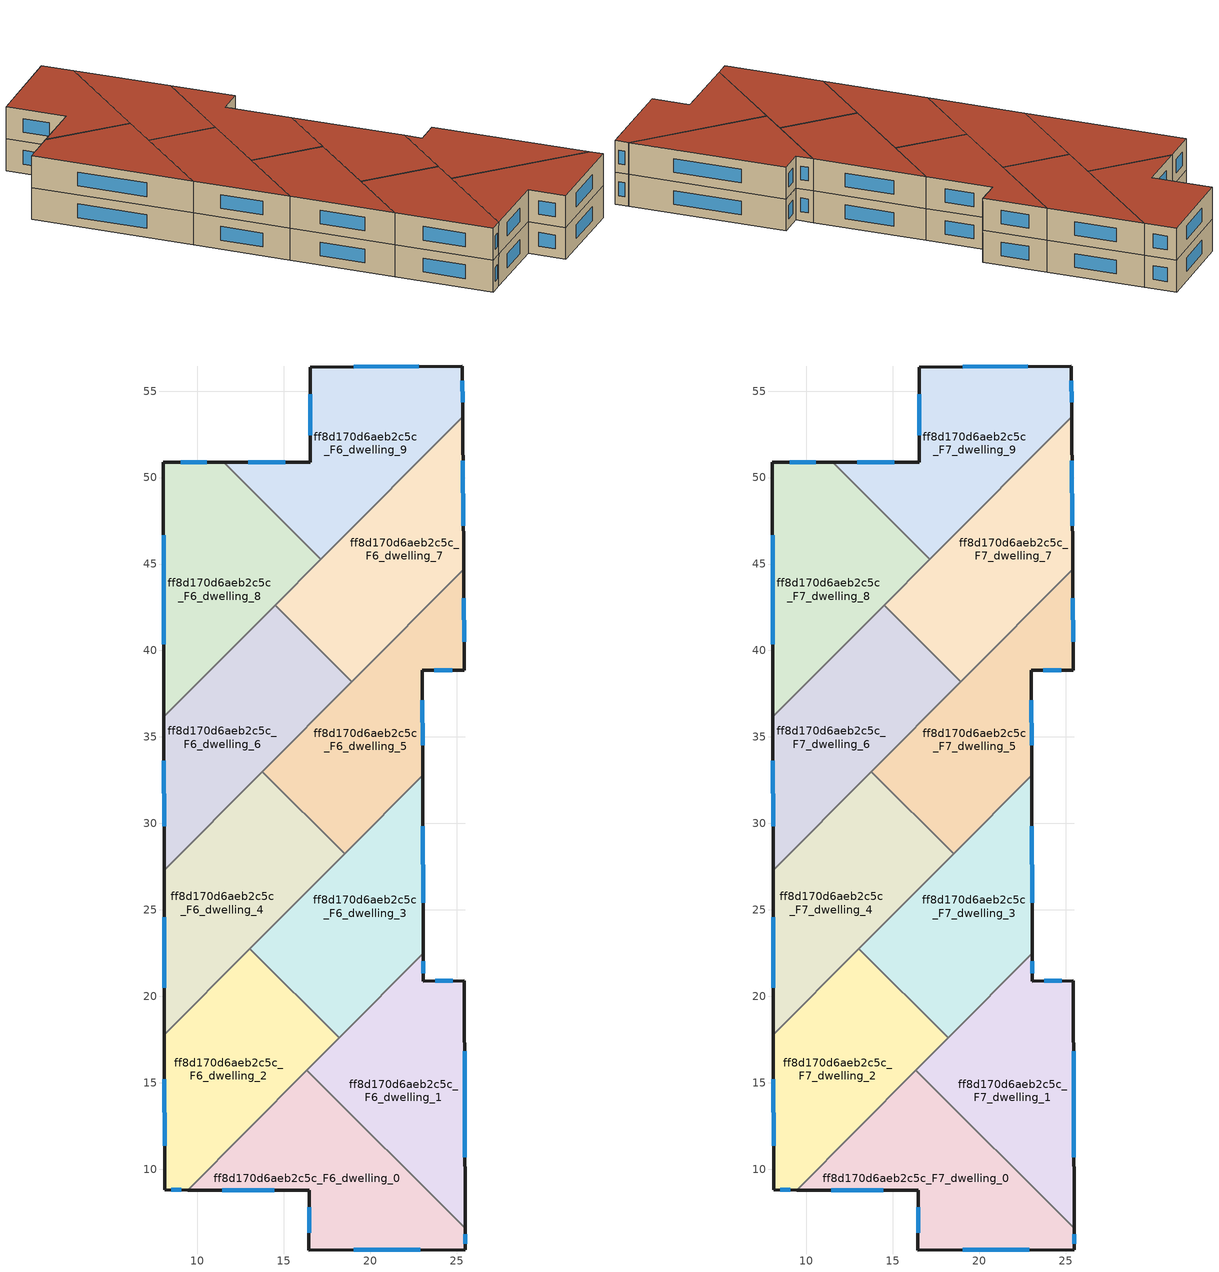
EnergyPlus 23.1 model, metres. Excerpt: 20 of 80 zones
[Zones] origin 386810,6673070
ff8d170d6aeb2c5c_F6_dwelling_0
 floor to ff8d170d6aeb2c5c_F5_dwelling_0 (EU_floor_Construction): 25.49,6.59 25.49,5.33 16.46,5.33 16.47,8.77 9.44,8.8 16.33,15.72 z18
 wall outside (EU_wall_Construction): 9.44,8.8 16.47,8.77 16.46,5.33 25.49,5.33 25.49,6.59 z18:21
 wall to ff8d170d6aeb2c5c_F6_dwelling_1 (EU_wall_Construction): 25.49,6.59 16.33,15.72 z18:21
 wall to ff8d170d6aeb2c5c_F6_dwelling_2 (EU_wall_Construction): 16.33,15.72 9.44,8.8 z18:21
 window (EU_Window_Construction): 25.49,5.69 25.49,6.23 / 19.04,5.33 22.91,5.33 / 16.47,7.79 16.46,6.31 / 11.45,8.79 14.46,8.78 z18.86:20.14
ff8d170d6aeb2c5c_F6_dwelling_1
 floor to ff8d170d6aeb2c5c_F5_dwelling_1 (EU_floor_Construction): 25.45,20.92 25.49,6.59 16.33,15.72 23.08,22.48 23.08,20.88 z18
 wall outside (EU_wall_Construction): 25.49,6.59 25.45,20.92 23.08,20.88 23.08,22.48 z18:21
 wall to ff8d170d6aeb2c5c_F6_dwelling_3 (EU_wall_Construction): 23.08,22.48 18.21,17.6 z18:21
 wall to ff8d170d6aeb2c5c_F6_dwelling_2 (EU_wall_Construction): 18.21,17.6 16.33,15.72 z18:21
 window (EU_Window_Construction): 24.77,20.91 23.76,20.89 / 25.48,10.69 25.46,16.82 / 23.08,21.34 23.08,22.03 z18.86:20.14
ff8d170d6aeb2c5c_F6_dwelling_2
 floor to ff8d170d6aeb2c5c_F5_dwelling_2 (EU_floor_Construction): 18.21,17.6 9.44,8.8 8.11,8.8 8.1,17.78 13.04,22.75 z18
 wall outside (EU_wall_Construction): 8.1,17.78 8.11,8.8 9.44,8.8 z18:21
 wall to ff8d170d6aeb2c5c_F6_dwelling_3 (EU_wall_Construction): 18.21,17.6 13.04,22.75 z18:21
 wall to ff8d170d6aeb2c5c_F6_dwelling_4 (EU_wall_Construction): 13.04,22.75 8.1,17.78 z18:21
 window (EU_Window_Construction): 8.49,8.8 9.06,8.8 / 8.1,15.22 8.11,11.37 z18.86:20.14
ff8d170d6aeb2c5c_F6_dwelling_3
 floor to ff8d170d6aeb2c5c_F5_dwelling_3 (EU_floor_Construction): 23.04,32.78 23.08,22.48 18.21,17.6 13.04,22.75 z18
 wall outside (EU_wall_Construction): 23.08,22.48 23.04,32.78 z18:21
 wall to ff8d170d6aeb2c5c_F6_dwelling_5 (EU_wall_Construction): 23.04,32.78 18.53,28.25 z18:21
 wall to ff8d170d6aeb2c5c_F6_dwelling_4 (EU_wall_Construction): 18.53,28.25 13.04,22.75 z18:21
 window (EU_Window_Construction): 23.07,25.43 23.05,29.84 z18.86:20.14
ff8d170d6aeb2c5c_F6_dwelling_4
 floor to ff8d170d6aeb2c5c_F5_dwelling_4 (EU_floor_Construction): 18.53,28.25 8.1,17.78 8.08,27.3 13.76,33 z18
 wall outside (EU_wall_Construction): 8.08,27.3 8.1,17.78 z18:21
 wall to ff8d170d6aeb2c5c_F6_dwelling_5 (EU_wall_Construction): 18.53,28.25 13.76,33 z18:21
 wall to ff8d170d6aeb2c5c_F6_dwelling_6 (EU_wall_Construction): 13.76,33 8.08,27.3 z18:21
 window (EU_Window_Construction): 8.09,24.58 8.09,20.5 z18.86:20.14
ff8d170d6aeb2c5c_F6_dwelling_5
 floor to ff8d170d6aeb2c5c_F5_dwelling_5 (EU_floor_Construction): 25.41,44.69 25.44,38.85 23.02,38.86 23.04,32.78 18.53,28.25 13.76,33 z18
 wall outside (EU_wall_Construction): 23.04,32.78 23.02,38.86 25.44,38.85 25.41,44.69 z18:21
 wall to ff8d170d6aeb2c5c_F6_dwelling_7 (EU_wall_Construction): 25.41,44.69 18.95,38.2 z18:21
 wall to ff8d170d6aeb2c5c_F6_dwelling_6 (EU_wall_Construction): 18.94,38.2 13.76,33 z18:21
 window (EU_Window_Construction): 25.43,40.52 25.42,43.02 / 23.71,38.85 24.75,38.85 / 23.03,34.51 23.02,37.12 z18.86:20.14
ff8d170d6aeb2c5c_F6_dwelling_6
 floor to ff8d170d6aeb2c5c_F5_dwelling_6 (EU_floor_Construction): 18.95,38.2 8.08,27.3 8.07,36.16 14.51,42.62 z18
 wall outside (EU_wall_Construction): 8.07,36.16 8.08,27.3 z18:21
 wall to ff8d170d6aeb2c5c_F6_dwelling_7 (EU_wall_Construction): 18.95,38.2 14.51,42.62 z18:21
 wall to ff8d170d6aeb2c5c_F6_dwelling_8 (EU_wall_Construction): 14.51,42.62 8.07,36.16 z18:21
 window (EU_Window_Construction): 8.07,33.63 8.08,29.83 z18.86:20.14
ff8d170d6aeb2c5c_F6_dwelling_7
 floor to ff8d170d6aeb2c5c_F5_dwelling_7 (EU_floor_Construction): 25.35,53.5 25.41,44.69 18.95,38.2 14.51,42.62 z18
 wall outside (EU_wall_Construction): 25.41,44.69 25.35,53.5 z18:21
 wall to ff8d170d6aeb2c5c_F6_dwelling_9 (EU_wall_Construction): 25.35,53.5 17.15,45.28 z18:21
 wall to ff8d170d6aeb2c5c_F6_dwelling_8 (EU_wall_Construction): 17.16,45.28 14.51,42.62 z18:21
 window (EU_Window_Construction): 25.39,47.21 25.37,50.98 z18.86:20.14
ff8d170d6aeb2c5c_F6_dwelling_8
 floor to ff8d170d6aeb2c5c_F5_dwelling_8 (EU_floor_Construction): 17.16,45.28 8.07,36.16 8.04,50.87 11.53,50.88 z18
 wall outside (EU_wall_Construction): 11.53,50.88 8.04,50.87 8.07,36.16 z18:21
 wall to ff8d170d6aeb2c5c_F6_dwelling_9 (EU_wall_Construction): 17.16,45.28 11.53,50.88 z18:21
 window (EU_Window_Construction): 10.54,50.88 9.04,50.87 / 8.05,46.67 8.06,40.36 z18.86:20.14
ff8d170d6aeb2c5c_F6_dwelling_9
 floor to ff8d170d6aeb2c5c_F5_dwelling_9 (EU_floor_Construction): 25.33,56.45 25.35,53.5 17.16,45.28 11.53,50.88 16.53,50.89 16.53,56.38 z18
 wall outside (EU_wall_Construction): 25.35,53.5 25.33,56.45 16.53,56.38 16.53,50.89 11.53,50.88 z18:21
 window (EU_Window_Construction): 25.34,54.35 25.34,55.61 / 15.1,50.89 12.96,50.88 / 16.53,54.81 16.53,52.46 / 22.82,56.43 19.04,56.4 z18.86:20.14
ff8d170d6aeb2c5c_F7_dwelling_0
 floor to ff8d170d6aeb2c5c_F6_dwelling_0 (EU_floor_Construction): 25.49,6.59 25.49,5.33 16.46,5.33 16.47,8.77 9.44,8.8 16.33,15.72 z21
 wall outside (EU_wall_Construction): 9.44,8.8 16.47,8.77 16.46,5.33 25.49,5.33 25.49,6.59 z21:24
 wall to ff8d170d6aeb2c5c_F7_dwelling_1 (EU_wall_Construction): 25.49,6.59 16.33,15.72 z21:24
 wall to ff8d170d6aeb2c5c_F7_dwelling_2 (EU_wall_Construction): 16.33,15.72 9.44,8.8 z21:24
 window (EU_Window_Construction): 25.49,5.69 25.49,6.23 / 19.04,5.33 22.91,5.33 / 16.47,7.79 16.46,6.31 / 11.45,8.79 14.46,8.78 z21.86:23.14
 roof outside (EU_roof_Construction): 25.49,5.33 25.49,6.59 16.33,15.72 9.44,8.8 16.47,8.77 16.46,5.33 z24
ff8d170d6aeb2c5c_F7_dwelling_1
 floor to ff8d170d6aeb2c5c_F6_dwelling_1 (EU_floor_Construction): 25.45,20.92 25.49,6.59 16.33,15.72 23.08,22.48 23.08,20.88 z21
 wall outside (EU_wall_Construction): 25.49,6.59 25.45,20.92 23.08,20.88 23.08,22.48 z21:24
 wall to ff8d170d6aeb2c5c_F7_dwelling_3 (EU_wall_Construction): 23.08,22.48 18.21,17.6 z21:24
 wall to ff8d170d6aeb2c5c_F7_dwelling_2 (EU_wall_Construction): 18.21,17.6 16.33,15.72 z21:24
 window (EU_Window_Construction): 24.77,20.91 23.76,20.89 / 25.48,10.69 25.46,16.82 / 23.08,21.34 23.08,22.03 z21.86:23.14
 roof outside (EU_roof_Construction): 25.49,6.59 25.45,20.92 23.08,20.88 23.08,22.48 16.33,15.72 z24
ff8d170d6aeb2c5c_F7_dwelling_2
 floor to ff8d170d6aeb2c5c_F6_dwelling_2 (EU_floor_Construction): 18.21,17.6 9.44,8.8 8.11,8.8 8.1,17.78 13.04,22.75 z21
 wall outside (EU_wall_Construction): 8.1,17.78 8.11,8.8 9.44,8.8 z21:24
 wall to ff8d170d6aeb2c5c_F7_dwelling_3 (EU_wall_Construction): 18.21,17.6 13.04,22.75 z21:24
 wall to ff8d170d6aeb2c5c_F7_dwelling_4 (EU_wall_Construction): 13.04,22.75 8.1,17.78 z21:24
 window (EU_Window_Construction): 8.49,8.8 9.06,8.8 / 8.1,15.22 8.11,11.37 z21.86:23.14
 roof outside (EU_roof_Construction): 9.44,8.8 18.21,17.6 13.04,22.75 8.1,17.78 8.11,8.8 z24
ff8d170d6aeb2c5c_F7_dwelling_3
 floor to ff8d170d6aeb2c5c_F6_dwelling_3 (EU_floor_Construction): 23.04,32.78 23.08,22.48 18.21,17.6 13.04,22.75 z21
 wall outside (EU_wall_Construction): 23.08,22.48 23.04,32.78 z21:24
 wall to ff8d170d6aeb2c5c_F7_dwelling_5 (EU_wall_Construction): 23.04,32.78 18.53,28.25 z21:24
 wall to ff8d170d6aeb2c5c_F7_dwelling_4 (EU_wall_Construction): 18.53,28.25 13.04,22.75 z21:24
 window (EU_Window_Construction): 23.07,25.43 23.05,29.84 z21.86:23.14
 roof outside (EU_roof_Construction): 18.21,17.6 23.08,22.48 23.04,32.78 13.04,22.75 z24
ff8d170d6aeb2c5c_F7_dwelling_4
 floor to ff8d170d6aeb2c5c_F6_dwelling_4 (EU_floor_Construction): 18.53,28.25 8.1,17.78 8.08,27.3 13.76,33 z21
 wall outside (EU_wall_Construction): 8.08,27.3 8.1,17.78 z21:24
 wall to ff8d170d6aeb2c5c_F7_dwelling_5 (EU_wall_Construction): 18.53,28.25 13.76,33 z21:24
 wall to ff8d170d6aeb2c5c_F7_dwelling_6 (EU_wall_Construction): 13.76,33 8.08,27.3 z21:24
 window (EU_Window_Construction): 8.09,24.58 8.09,20.5 z21.86:23.14
 roof outside (EU_roof_Construction): 8.1,17.78 18.53,28.25 13.76,33 8.08,27.3 z24
ff8d170d6aeb2c5c_F7_dwelling_5
 floor to ff8d170d6aeb2c5c_F6_dwelling_5 (EU_floor_Construction): 25.41,44.69 25.44,38.85 23.02,38.86 23.04,32.78 18.53,28.25 13.76,33 z21
 wall outside (EU_wall_Construction): 23.04,32.78 23.02,38.86 25.44,38.85 25.41,44.69 z21:24
 wall to ff8d170d6aeb2c5c_F7_dwelling_7 (EU_wall_Construction): 25.41,44.69 18.95,38.2 z21:24
 wall to ff8d170d6aeb2c5c_F7_dwelling_6 (EU_wall_Construction): 18.94,38.2 13.76,33 z21:24
 window (EU_Window_Construction): 25.43,40.52 25.42,43.02 / 23.71,38.85 24.75,38.85 / 23.03,34.51 23.02,37.12 z21.86:23.14
 roof outside (EU_roof_Construction): 23.04,32.78 23.02,38.86 25.44,38.85 25.41,44.69 13.76,33 18.53,28.25 z24
ff8d170d6aeb2c5c_F7_dwelling_6
 floor to ff8d170d6aeb2c5c_F6_dwelling_6 (EU_floor_Construction): 18.95,38.2 8.08,27.3 8.07,36.16 14.51,42.62 z21
 wall outside (EU_wall_Construction): 8.07,36.16 8.08,27.3 z21:24
 wall to ff8d170d6aeb2c5c_F7_dwelling_7 (EU_wall_Construction): 18.95,38.2 14.51,42.62 z21:24
 wall to ff8d170d6aeb2c5c_F7_dwelling_8 (EU_wall_Construction): 14.51,42.62 8.07,36.16 z21:24
 window (EU_Window_Construction): 8.07,33.63 8.08,29.83 z21.86:23.14
 roof outside (EU_roof_Construction): 8.08,27.3 18.95,38.2 14.51,42.62 8.07,36.16 z24
ff8d170d6aeb2c5c_F7_dwelling_7
 floor to ff8d170d6aeb2c5c_F6_dwelling_7 (EU_floor_Construction): 25.35,53.5 25.41,44.69 18.95,38.2 14.51,42.62 z21
 wall outside (EU_wall_Construction): 25.41,44.69 25.35,53.5 z21:24
 wall to ff8d170d6aeb2c5c_F7_dwelling_9 (EU_wall_Construction): 25.35,53.5 17.15,45.28 z21:24
 wall to ff8d170d6aeb2c5c_F7_dwelling_8 (EU_wall_Construction): 17.16,45.28 14.51,42.62 z21:24
 window (EU_Window_Construction): 25.39,47.21 25.37,50.98 z21.86:23.14
 roof outside (EU_roof_Construction): 18.95,38.2 25.41,44.69 25.35,53.5 14.51,42.62 z24
ff8d170d6aeb2c5c_F7_dwelling_8
 floor to ff8d170d6aeb2c5c_F6_dwelling_8 (EU_floor_Construction): 17.16,45.28 8.07,36.16 8.04,50.87 11.53,50.88 z21
 wall outside (EU_wall_Construction): 11.53,50.88 8.04,50.87 8.07,36.16 z21:24
 wall to ff8d170d6aeb2c5c_F7_dwelling_9 (EU_wall_Construction): 17.16,45.28 11.53,50.88 z21:24
 window (EU_Window_Construction): 10.54,50.88 9.04,50.87 / 8.05,46.67 8.06,40.36 z21.86:23.14
 roof outside (EU_roof_Construction): 8.07,36.16 17.16,45.28 11.53,50.88 8.04,50.87 z24
ff8d170d6aeb2c5c_F7_dwelling_9
 floor to ff8d170d6aeb2c5c_F6_dwelling_9 (EU_floor_Construction): 25.33,56.45 25.35,53.5 17.16,45.28 11.53,50.88 16.53,50.89 16.53,56.38 z21
 wall outside (EU_wall_Construction): 25.35,53.5 25.33,56.45 16.53,56.38 16.53,50.89 11.53,50.88 z21:24
 window (EU_Window_Construction): 25.34,54.35 25.34,55.61 / 15.1,50.89 12.96,50.88 / 16.53,54.81 16.53,52.46 / 22.82,56.43 19.04,56.4 z21.86:23.14
 roof outside (EU_roof_Construction): 17.16,45.28 25.35,53.5 25.33,56.45 16.53,56.38 16.53,50.89 11.53,50.88 z24
[Building]
EU S2 Campaign: North Axis=0; Terrain=City; Solar Distribution=FullExterior
[Site:Location]
Helsinki-Vantaa.AP: Latitude=60.317; Longitude=24.963; Time Zone=2; Elevation=54.6
[SizingPeriod:WeatherFileDays]
AnnualSizingPeriod: Begin Month=1; Begin Day of Month=1; End Month=12; End Day of Month=31; Day of Week for Start Day=Monday; Use Weather File Daylight Saving Period=No; Use Weather File Rain and Snow Indicators=No
[MATERIAL]
EU_InternalMass_Material: Roughness=MediumRough; Thickness=0.1; Conductivity=1; Density=1800; Specific Heat=900; Thermal Absorptance=0.9; Solar Absorptance=0.7; Visible Absorptance=0.7
[MATERIAL:NOMASS] Roughness=MediumRough; Thermal Absorptance=0.9; Solar Absorptance=0.7; Visible Absorptance=0.7
Name | Thermal Resistance
EU_wall_NoMass | 2.29768
EU_roof_NoMass | 2.65117
EU_floor_NoMass | 2.06791
[WINDOWMATERIAL:SIMPLEGLAZINGSYSTEM]
EU_Window_SimpleGlazing: UFactor=2.12775; Solar Heat Gain Coefficient=0.7; Visible Transmittance=0.7
[CONSTRUCTION]
EU_wall_Construction: EU_wall_NoMass
EU_roof_Construction: EU_roof_NoMass
EU_floor_Construction: EU_floor_NoMass
EU_Window_Construction: EU_Window_SimpleGlazing
EU_InternalMass_Construction: EU_InternalMass_Material
[ZONE] Type=1; Multiplier=1; Ceiling Height=autocalculate; Floor Area=autocalculate; Part of Total Floor Area=Yes
Name | Volume
ff8d170d6aeb2c5c_F6_dwelling_0; ff8d170d6aeb2c5c_F7_dwelling_0 | 230.338
ff8d170d6aeb2c5c_F6_dwelling_1; ff8d170d6aeb2c5c_F7_dwelling_1 | 230.349
ff8d170d6aeb2c5c_F6_dwelling_2; ff8d170d6aeb2c5c_F7_dwelling_2 | 230.319
ff8d170d6aeb2c5c_F6_dwelling_3; ff8d170d6aeb2c5c_F7_dwelling_3 | 230.337
ff8d170d6aeb2c5c_F6_dwelling_4; ff8d170d6aeb2c5c_F7_dwelling_4 | 230.36
ff8d170d6aeb2c5c_F6_dwelling_5; ff8d170d6aeb2c5c_F7_dwelling_5 | 230.33
ff8d170d6aeb2c5c_F6_dwelling_6; ff8d170d6aeb2c5c_F7_dwelling_6 | 230.343
ff8d170d6aeb2c5c_F6_dwelling_7; ff8d170d6aeb2c5c_F7_dwelling_7 | 230.354
ff8d170d6aeb2c5c_F6_dwelling_8; ff8d170d6aeb2c5c_F7_dwelling_8 | 230.332
ff8d170d6aeb2c5c_F6_dwelling_9; ff8d170d6aeb2c5c_F7_dwelling_9 | 230.366
[INTERNALMASS] Construction=EU_InternalMass_Construction
Name | Zone or ZoneList | Surface Area
ff8d170d6aeb2c5c_F6_dwelling_0_EU_InternalMass | ff8d170d6aeb2c5c_F6_dwelling_0 | 76.779
ff8d170d6aeb2c5c_F6_dwelling_1_EU_InternalMass | ff8d170d6aeb2c5c_F6_dwelling_1 | 76.7863
ff8d170d6aeb2c5c_F6_dwelling_2_EU_InternalMass | ff8d170d6aeb2c5c_F6_dwelling_2 | 76.7738
ff8d170d6aeb2c5c_F6_dwelling_3_EU_InternalMass | ff8d170d6aeb2c5c_F6_dwelling_3 | 76.7789
ff8d170d6aeb2c5c_F6_dwelling_4_EU_InternalMass | ff8d170d6aeb2c5c_F6_dwelling_4 | 76.7863
ff8d170d6aeb2c5c_F6_dwelling_5_EU_InternalMass | ff8d170d6aeb2c5c_F6_dwelling_5 | 76.7774
ff8d170d6aeb2c5c_F6_dwelling_6_EU_InternalMass | ff8d170d6aeb2c5c_F6_dwelling_6 | 76.7786
ff8d170d6aeb2c5c_F6_dwelling_7_EU_InternalMass | ff8d170d6aeb2c5c_F6_dwelling_7 | 76.7824
ff8d170d6aeb2c5c_F6_dwelling_8_EU_InternalMass | ff8d170d6aeb2c5c_F6_dwelling_8 | 76.7776
ff8d170d6aeb2c5c_F6_dwelling_9_EU_InternalMass | ff8d170d6aeb2c5c_F6_dwelling_9 | 76.7875
ff8d170d6aeb2c5c_F7_dwelling_0_EU_InternalMass | ff8d170d6aeb2c5c_F7_dwelling_0 | 76.779
ff8d170d6aeb2c5c_F7_dwelling_1_EU_InternalMass | ff8d170d6aeb2c5c_F7_dwelling_1 | 76.7863
ff8d170d6aeb2c5c_F7_dwelling_2_EU_InternalMass | ff8d170d6aeb2c5c_F7_dwelling_2 | 76.7738
ff8d170d6aeb2c5c_F7_dwelling_3_EU_InternalMass | ff8d170d6aeb2c5c_F7_dwelling_3 | 76.7789
ff8d170d6aeb2c5c_F7_dwelling_4_EU_InternalMass | ff8d170d6aeb2c5c_F7_dwelling_4 | 76.7863
ff8d170d6aeb2c5c_F7_dwelling_5_EU_InternalMass | ff8d170d6aeb2c5c_F7_dwelling_5 | 76.7774
ff8d170d6aeb2c5c_F7_dwelling_6_EU_InternalMass | ff8d170d6aeb2c5c_F7_dwelling_6 | 76.7786
ff8d170d6aeb2c5c_F7_dwelling_7_EU_InternalMass | ff8d170d6aeb2c5c_F7_dwelling_7 | 76.7824
ff8d170d6aeb2c5c_F7_dwelling_8_EU_InternalMass | ff8d170d6aeb2c5c_F7_dwelling_8 | 76.7776
ff8d170d6aeb2c5c_F7_dwelling_9_EU_InternalMass | ff8d170d6aeb2c5c_F7_dwelling_9 | 76.7875
[OTHEREQUIPMENT] Fuel Type=Electricity; Design Level Calculation Method=Watts/Area; Power per Zone Floor Area=1; Fraction Latent=0; Fraction Radiant=0; Fraction Lost=0; Carbon Dioxide Generation Rate=0; EndUse Subcategory=EU_Step8_InternalGains
Name | Zone or ZoneList or Space or SpaceList | Schedule
EU_Step8_InternalGain_ff8d170d6aeb2c5c_F6_dwelling_0_f000 | ff8d170d6aeb2c5c_F6_dwelling_0 | EU_Step8_GainSchedule_ff8d170d6aeb2c5c_F6_dwelling_0_f000
EU_Step8_InternalGain_ff8d170d6aeb2c5c_F6_dwelling_1_f000 | ff8d170d6aeb2c5c_F6_dwelling_1 | EU_Step8_GainSchedule_ff8d170d6aeb2c5c_F6_dwelling_1_f000
EU_Step8_InternalGain_ff8d170d6aeb2c5c_F6_dwelling_2_f000 | ff8d170d6aeb2c5c_F6_dwelling_2 | EU_Step8_GainSchedule_ff8d170d6aeb2c5c_F6_dwelling_2_f000
EU_Step8_InternalGain_ff8d170d6aeb2c5c_F6_dwelling_3_f000 | ff8d170d6aeb2c5c_F6_dwelling_3 | EU_Step8_GainSchedule_ff8d170d6aeb2c5c_F6_dwelling_3_f000
EU_Step8_InternalGain_ff8d170d6aeb2c5c_F6_dwelling_4_f000 | ff8d170d6aeb2c5c_F6_dwelling_4 | EU_Step8_GainSchedule_ff8d170d6aeb2c5c_F6_dwelling_4_f000
EU_Step8_InternalGain_ff8d170d6aeb2c5c_F6_dwelling_5_f000 | ff8d170d6aeb2c5c_F6_dwelling_5 | EU_Step8_GainSchedule_ff8d170d6aeb2c5c_F6_dwelling_5_f000
EU_Step8_InternalGain_ff8d170d6aeb2c5c_F6_dwelling_6_f000 | ff8d170d6aeb2c5c_F6_dwelling_6 | EU_Step8_GainSchedule_ff8d170d6aeb2c5c_F6_dwelling_6_f000
EU_Step8_InternalGain_ff8d170d6aeb2c5c_F6_dwelling_7_f000 | ff8d170d6aeb2c5c_F6_dwelling_7 | EU_Step8_GainSchedule_ff8d170d6aeb2c5c_F6_dwelling_7_f000
EU_Step8_InternalGain_ff8d170d6aeb2c5c_F6_dwelling_8_f000 | ff8d170d6aeb2c5c_F6_dwelling_8 | EU_Step8_GainSchedule_ff8d170d6aeb2c5c_F6_dwelling_8_f000
EU_Step8_InternalGain_ff8d170d6aeb2c5c_F6_dwelling_9_f000 | ff8d170d6aeb2c5c_F6_dwelling_9 | EU_Step8_GainSchedule_ff8d170d6aeb2c5c_F6_dwelling_9_f000
EU_Step8_InternalGain_ff8d170d6aeb2c5c_F7_dwelling_0_f000 | ff8d170d6aeb2c5c_F7_dwelling_0 | EU_Step8_GainSchedule_ff8d170d6aeb2c5c_F7_dwelling_0_f000
EU_Step8_InternalGain_ff8d170d6aeb2c5c_F7_dwelling_1_f000 | ff8d170d6aeb2c5c_F7_dwelling_1 | EU_Step8_GainSchedule_ff8d170d6aeb2c5c_F7_dwelling_1_f000
EU_Step8_InternalGain_ff8d170d6aeb2c5c_F7_dwelling_2_f000 | ff8d170d6aeb2c5c_F7_dwelling_2 | EU_Step8_GainSchedule_ff8d170d6aeb2c5c_F7_dwelling_2_f000
EU_Step8_InternalGain_ff8d170d6aeb2c5c_F7_dwelling_3_f000 | ff8d170d6aeb2c5c_F7_dwelling_3 | EU_Step8_GainSchedule_ff8d170d6aeb2c5c_F7_dwelling_3_f000
EU_Step8_InternalGain_ff8d170d6aeb2c5c_F7_dwelling_4_f000 | ff8d170d6aeb2c5c_F7_dwelling_4 | EU_Step8_GainSchedule_ff8d170d6aeb2c5c_F7_dwelling_4_f000
EU_Step8_InternalGain_ff8d170d6aeb2c5c_F7_dwelling_5_f000 | ff8d170d6aeb2c5c_F7_dwelling_5 | EU_Step8_GainSchedule_ff8d170d6aeb2c5c_F7_dwelling_5_f000
EU_Step8_InternalGain_ff8d170d6aeb2c5c_F7_dwelling_6_f000 | ff8d170d6aeb2c5c_F7_dwelling_6 | EU_Step8_GainSchedule_ff8d170d6aeb2c5c_F7_dwelling_6_f000
EU_Step8_InternalGain_ff8d170d6aeb2c5c_F7_dwelling_7_f000 | ff8d170d6aeb2c5c_F7_dwelling_7 | EU_Step8_GainSchedule_ff8d170d6aeb2c5c_F7_dwelling_7_f000
EU_Step8_InternalGain_ff8d170d6aeb2c5c_F7_dwelling_8_f000 | ff8d170d6aeb2c5c_F7_dwelling_8 | EU_Step8_GainSchedule_ff8d170d6aeb2c5c_F7_dwelling_8_f000
EU_Step8_InternalGain_ff8d170d6aeb2c5c_F7_dwelling_9_f000 | ff8d170d6aeb2c5c_F7_dwelling_9 | EU_Step8_GainSchedule_ff8d170d6aeb2c5c_F7_dwelling_9_f000
[ZONEVENTILATION:DESIGNFLOWRATE] Schedule=EU_AlwaysOn; Design Flow Rate Calculation Method=AirChanges/Hour; Air Changes per Hour=0.580295; Ventilation Type=Natural; Fan Pressure Rise=0; Fan Total Efficiency=1; Constant Term Coefficient=1; Temperature Term Coefficient=0; Velocity Term Coefficient=0; Velocity Squared Term Coefficient=0; Minimum Indoor Temperature=-100; Maximum Indoor Temperature=100; Delta Temperature=-100; Minimum Outdoor Temperature=-100; Maximum Outdoor Temperature=100; Maximum Wind Speed=40
Name | Zone or ZoneList or Space or SpaceList
EU_ConstantAir_ff8d170d6aeb2c5c_F6_dwelling_0 | ff8d170d6aeb2c5c_F6_dwelling_0
EU_ConstantAir_ff8d170d6aeb2c5c_F6_dwelling_1 | ff8d170d6aeb2c5c_F6_dwelling_1
EU_ConstantAir_ff8d170d6aeb2c5c_F6_dwelling_2 | ff8d170d6aeb2c5c_F6_dwelling_2
EU_ConstantAir_ff8d170d6aeb2c5c_F6_dwelling_3 | ff8d170d6aeb2c5c_F6_dwelling_3
EU_ConstantAir_ff8d170d6aeb2c5c_F6_dwelling_4 | ff8d170d6aeb2c5c_F6_dwelling_4
EU_ConstantAir_ff8d170d6aeb2c5c_F6_dwelling_5 | ff8d170d6aeb2c5c_F6_dwelling_5
EU_ConstantAir_ff8d170d6aeb2c5c_F6_dwelling_6 | ff8d170d6aeb2c5c_F6_dwelling_6
EU_ConstantAir_ff8d170d6aeb2c5c_F6_dwelling_7 | ff8d170d6aeb2c5c_F6_dwelling_7
EU_ConstantAir_ff8d170d6aeb2c5c_F6_dwelling_8 | ff8d170d6aeb2c5c_F6_dwelling_8
EU_ConstantAir_ff8d170d6aeb2c5c_F6_dwelling_9 | ff8d170d6aeb2c5c_F6_dwelling_9
EU_ConstantAir_ff8d170d6aeb2c5c_F7_dwelling_0 | ff8d170d6aeb2c5c_F7_dwelling_0
EU_ConstantAir_ff8d170d6aeb2c5c_F7_dwelling_1 | ff8d170d6aeb2c5c_F7_dwelling_1
EU_ConstantAir_ff8d170d6aeb2c5c_F7_dwelling_2 | ff8d170d6aeb2c5c_F7_dwelling_2
EU_ConstantAir_ff8d170d6aeb2c5c_F7_dwelling_3 | ff8d170d6aeb2c5c_F7_dwelling_3
EU_ConstantAir_ff8d170d6aeb2c5c_F7_dwelling_4 | ff8d170d6aeb2c5c_F7_dwelling_4
EU_ConstantAir_ff8d170d6aeb2c5c_F7_dwelling_5 | ff8d170d6aeb2c5c_F7_dwelling_5
EU_ConstantAir_ff8d170d6aeb2c5c_F7_dwelling_6 | ff8d170d6aeb2c5c_F7_dwelling_6
EU_ConstantAir_ff8d170d6aeb2c5c_F7_dwelling_7 | ff8d170d6aeb2c5c_F7_dwelling_7
EU_ConstantAir_ff8d170d6aeb2c5c_F7_dwelling_8 | ff8d170d6aeb2c5c_F7_dwelling_8
EU_ConstantAir_ff8d170d6aeb2c5c_F7_dwelling_9 | ff8d170d6aeb2c5c_F7_dwelling_9
[HVACTEMPLATE:THERMOSTAT] Constant Heating Setpoint=20; Constant Cooling Setpoint=50
EU_HeatOnly_ff8d170d6aeb2c5c_F0_dwelling_0; EU_HeatOnly_ff8d170d6aeb2c5c_F0_dwelling_1; EU_HeatOnly_ff8d170d6aeb2c5c_F0_dwelling_2; EU_HeatOnly_ff8d170d6aeb2c5c_F0_dwelling_3; EU_HeatOnly_ff8d170d6aeb2c5c_F0_dwelling_4; EU_HeatOnly_ff8d170d6aeb2c5c_F0_dwelling_5; EU_HeatOnly_ff8d170d6aeb2c5c_F0_dwelling_6; EU_HeatOnly_ff8d170d6aeb2c5c_F0_dwelling_7; EU_HeatOnly_ff8d170d6aeb2c5c_F0_dwelling_8; EU_HeatOnly_ff8d170d6aeb2c5c_F0_dwelling_9; EU_HeatOnly_ff8d170d6aeb2c5c_F1_dwelling_0; EU_HeatOnly_ff8d170d6aeb2c5c_F1_dwelling_1; EU_HeatOnly_ff8d170d6aeb2c5c_F1_dwelling_2; EU_HeatOnly_ff8d170d6aeb2c5c_F1_dwelling_3; EU_HeatOnly_ff8d170d6aeb2c5c_F1_dwelling_4; EU_HeatOnly_ff8d170d6aeb2c5c_F1_dwelling_5; EU_HeatOnly_ff8d170d6aeb2c5c_F1_dwelling_6; EU_HeatOnly_ff8d170d6aeb2c5c_F1_dwelling_7; EU_HeatOnly_ff8d170d6aeb2c5c_F1_dwelling_8; EU_HeatOnly_ff8d170d6aeb2c5c_F1_dwelling_9; EU_HeatOnly_ff8d170d6aeb2c5c_F2_dwelling_0; EU_HeatOnly_ff8d170d6aeb2c5c_F2_dwelling_1; EU_HeatOnly_ff8d170d6aeb2c5c_F2_dwelling_2; EU_HeatOnly_ff8d170d6aeb2c5c_F2_dwelling_3; EU_HeatOnly_ff8d170d6aeb2c5c_F2_dwelling_4; EU_HeatOnly_ff8d170d6aeb2c5c_F2_dwelling_5; EU_HeatOnly_ff8d170d6aeb2c5c_F2_dwelling_6; EU_HeatOnly_ff8d170d6aeb2c5c_F2_dwelling_7; EU_HeatOnly_ff8d170d6aeb2c5c_F2_dwelling_8; EU_HeatOnly_ff8d170d6aeb2c5c_F2_dwelling_9; EU_HeatOnly_ff8d170d6aeb2c5c_F3_dwelling_0; EU_HeatOnly_ff8d170d6aeb2c5c_F3_dwelling_1; EU_HeatOnly_ff8d170d6aeb2c5c_F3_dwelling_2; EU_HeatOnly_ff8d170d6aeb2c5c_F3_dwelling_3; EU_HeatOnly_ff8d170d6aeb2c5c_F3_dwelling_4; EU_HeatOnly_ff8d170d6aeb2c5c_F3_dwelling_5; EU_HeatOnly_ff8d170d6aeb2c5c_F3_dwelling_6; EU_HeatOnly_ff8d170d6aeb2c5c_F3_dwelling_7; EU_HeatOnly_ff8d170d6aeb2c5c_F3_dwelling_8; EU_HeatOnly_ff8d170d6aeb2c5c_F3_dwelling_9; EU_HeatOnly_ff8d170d6aeb2c5c_F4_dwelling_0; EU_HeatOnly_ff8d170d6aeb2c5c_F4_dwelling_1; EU_HeatOnly_ff8d170d6aeb2c5c_F4_dwelling_2; EU_HeatOnly_ff8d170d6aeb2c5c_F4_dwelling_3; EU_HeatOnly_ff8d170d6aeb2c5c_F4_dwelling_4; EU_HeatOnly_ff8d170d6aeb2c5c_F4_dwelling_5; EU_HeatOnly_ff8d170d6aeb2c5c_F4_dwelling_6; EU_HeatOnly_ff8d170d6aeb2c5c_F4_dwelling_7; EU_HeatOnly_ff8d170d6aeb2c5c_F4_dwelling_8; EU_HeatOnly_ff8d170d6aeb2c5c_F4_dwelling_9; EU_HeatOnly_ff8d170d6aeb2c5c_F5_dwelling_0; EU_HeatOnly_ff8d170d6aeb2c5c_F5_dwelling_1; EU_HeatOnly_ff8d170d6aeb2c5c_F5_dwelling_2; EU_HeatOnly_ff8d170d6aeb2c5c_F5_dwelling_3; EU_HeatOnly_ff8d170d6aeb2c5c_F5_dwelling_4; EU_HeatOnly_ff8d170d6aeb2c5c_F5_dwelling_5; EU_HeatOnly_ff8d170d6aeb2c5c_F5_dwelling_6; EU_HeatOnly_ff8d170d6aeb2c5c_F5_dwelling_7; EU_HeatOnly_ff8d170d6aeb2c5c_F5_dwelling_8; EU_HeatOnly_ff8d170d6aeb2c5c_F5_dwelling_9; EU_HeatOnly_ff8d170d6aeb2c5c_F6_dwelling_0; EU_HeatOnly_ff8d170d6aeb2c5c_F6_dwelling_1; EU_HeatOnly_ff8d170d6aeb2c5c_F6_dwelling_2; EU_HeatOnly_ff8d170d6aeb2c5c_F6_dwelling_3; EU_HeatOnly_ff8d170d6aeb2c5c_F6_dwelling_4; EU_HeatOnly_ff8d170d6aeb2c5c_F6_dwelling_5; EU_HeatOnly_ff8d170d6aeb2c5c_F6_dwelling_6; EU_HeatOnly_ff8d170d6aeb2c5c_F6_dwelling_7; EU_HeatOnly_ff8d170d6aeb2c5c_F6_dwelling_8; EU_HeatOnly_ff8d170d6aeb2c5c_F6_dwelling_9; EU_HeatOnly_ff8d170d6aeb2c5c_F7_dwelling_0; EU_HeatOnly_ff8d170d6aeb2c5c_F7_dwelling_1; EU_HeatOnly_ff8d170d6aeb2c5c_F7_dwelling_2; EU_HeatOnly_ff8d170d6aeb2c5c_F7_dwelling_3; EU_HeatOnly_ff8d170d6aeb2c5c_F7_dwelling_4; EU_HeatOnly_ff8d170d6aeb2c5c_F7_dwelling_5; EU_HeatOnly_ff8d170d6aeb2c5c_F7_dwelling_6; EU_HeatOnly_ff8d170d6aeb2c5c_F7_dwelling_7; EU_HeatOnly_ff8d170d6aeb2c5c_F7_dwelling_8; EU_HeatOnly_ff8d170d6aeb2c5c_F7_dwelling_9
[HVACTEMPLATE:ZONE:IDEALLOADSAIRSYSTEM] System Availability Schedule=EU_AlwaysOn; Maximum Heating Supply Air Temperature=50; Minimum Cooling Supply Air Temperature=13; Maximum Heating Supply Air Humidity Ratio=0.0156; Minimum Cooling Supply Air Humidity Ratio=0.0077; Heating Limit=NoLimit; Cooling Limit=NoLimit; Heating Availability Schedule=EU_AlwaysOn; Cooling Availability Schedule=EU_CoolingOff; Dehumidification Control Type=ConstantSensibleHeatRatio; Cooling Sensible Heat Ratio=0.7; Dehumidification Setpoint=60; Humidification Control Type=None; Humidification Setpoint=30; Outdoor Air Method=None; Outdoor Air Flow Rate per Person=0.00944; Outdoor Air Flow Rate per Zone Floor Area=0; Outdoor Air Flow Rate per Zone=0; Demand Controlled Ventilation Type=None; Outdoor Air Economizer Type=NoEconomizer; Heat Recovery Type=None; Sensible Heat Recovery Effectiveness=0.7; Latent Heat Recovery Effectiveness=0.65
Name | Template Thermostat
ff8d170d6aeb2c5c_F6_dwelling_0 | EU_HeatOnly_ff8d170d6aeb2c5c_F6_dwelling_0
ff8d170d6aeb2c5c_F6_dwelling_1 | EU_HeatOnly_ff8d170d6aeb2c5c_F6_dwelling_1
ff8d170d6aeb2c5c_F6_dwelling_2 | EU_HeatOnly_ff8d170d6aeb2c5c_F6_dwelling_2
ff8d170d6aeb2c5c_F6_dwelling_3 | EU_HeatOnly_ff8d170d6aeb2c5c_F6_dwelling_3
ff8d170d6aeb2c5c_F6_dwelling_4 | EU_HeatOnly_ff8d170d6aeb2c5c_F6_dwelling_4
ff8d170d6aeb2c5c_F6_dwelling_5 | EU_HeatOnly_ff8d170d6aeb2c5c_F6_dwelling_5
ff8d170d6aeb2c5c_F6_dwelling_6 | EU_HeatOnly_ff8d170d6aeb2c5c_F6_dwelling_6
ff8d170d6aeb2c5c_F6_dwelling_7 | EU_HeatOnly_ff8d170d6aeb2c5c_F6_dwelling_7
ff8d170d6aeb2c5c_F6_dwelling_8 | EU_HeatOnly_ff8d170d6aeb2c5c_F6_dwelling_8
ff8d170d6aeb2c5c_F6_dwelling_9 | EU_HeatOnly_ff8d170d6aeb2c5c_F6_dwelling_9
ff8d170d6aeb2c5c_F7_dwelling_0 | EU_HeatOnly_ff8d170d6aeb2c5c_F7_dwelling_0
ff8d170d6aeb2c5c_F7_dwelling_1 | EU_HeatOnly_ff8d170d6aeb2c5c_F7_dwelling_1
ff8d170d6aeb2c5c_F7_dwelling_2 | EU_HeatOnly_ff8d170d6aeb2c5c_F7_dwelling_2
ff8d170d6aeb2c5c_F7_dwelling_3 | EU_HeatOnly_ff8d170d6aeb2c5c_F7_dwelling_3
ff8d170d6aeb2c5c_F7_dwelling_4 | EU_HeatOnly_ff8d170d6aeb2c5c_F7_dwelling_4
ff8d170d6aeb2c5c_F7_dwelling_5 | EU_HeatOnly_ff8d170d6aeb2c5c_F7_dwelling_5
ff8d170d6aeb2c5c_F7_dwelling_6 | EU_HeatOnly_ff8d170d6aeb2c5c_F7_dwelling_6
ff8d170d6aeb2c5c_F7_dwelling_7 | EU_HeatOnly_ff8d170d6aeb2c5c_F7_dwelling_7
ff8d170d6aeb2c5c_F7_dwelling_8 | EU_HeatOnly_ff8d170d6aeb2c5c_F7_dwelling_8
ff8d170d6aeb2c5c_F7_dwelling_9 | EU_HeatOnly_ff8d170d6aeb2c5c_F7_dwelling_9
[SIZING:ZONE] Zone Cooling Design Supply Air Temperature Input Method=SupplyAirTemperature; Zone Cooling Design Supply Air Temperature=13; Zone Heating Design Supply Air Temperature Input Method=SupplyAirTemperature; Zone Heating Design Supply Air Temperature=50; Zone Cooling Design Supply Air Humidity Ratio=0.008; Zone Heating Design Supply Air Humidity Ratio=0.008; Cooling Design Air Flow Method=DesignDay; Cooling Design Air Flow Rate=0; Cooling Minimum Air Flow per Zone Floor Area=0.000762; Cooling Minimum Air Flow=0; Cooling Minimum Air Flow Fraction=0.2; Heating Design Air Flow Method=DesignDay; Heating Design Air Flow Rate=0; Heating Maximum Air Flow per Zone Floor Area=0.002032; Heating Maximum Air Flow=0.141576; Heating Maximum Air Flow Fraction=0.3; Account for Dedicated Outdoor Air System=No; Dedicated Outdoor Air System Control Strategy=NeutralSupplyAir; Dedicated Outdoor Air Low Setpoint Temperature for Design=autosize; Dedicated Outdoor Air High Setpoint Temperature for Design=autosize; Zone Load Sizing Method=Sensible Load Only No Latent Load; Zone Latent Cooling Design Supply Air Humidity Ratio Input Method=HumidityRatioDifference; Zone Cooling Design Supply Air Humidity Ratio Difference=0.005; Zone Latent Heating Design Supply Air Humidity Ratio Input Method=HumidityRatioDifference; Zone Humidification Design Supply Air Humidity Ratio Difference=0.005
ff8d170d6aeb2c5c_F6_dwelling_0; ff8d170d6aeb2c5c_F6_dwelling_1; ff8d170d6aeb2c5c_F6_dwelling_2; ff8d170d6aeb2c5c_F6_dwelling_3; ff8d170d6aeb2c5c_F6_dwelling_4; ff8d170d6aeb2c5c_F6_dwelling_5; ff8d170d6aeb2c5c_F6_dwelling_6; ff8d170d6aeb2c5c_F6_dwelling_7; ff8d170d6aeb2c5c_F6_dwelling_8; ff8d170d6aeb2c5c_F6_dwelling_9; ff8d170d6aeb2c5c_F7_dwelling_0; ff8d170d6aeb2c5c_F7_dwelling_1; ff8d170d6aeb2c5c_F7_dwelling_2; ff8d170d6aeb2c5c_F7_dwelling_3; ff8d170d6aeb2c5c_F7_dwelling_4; ff8d170d6aeb2c5c_F7_dwelling_5; ff8d170d6aeb2c5c_F7_dwelling_6; ff8d170d6aeb2c5c_F7_dwelling_7; ff8d170d6aeb2c5c_F7_dwelling_8; ff8d170d6aeb2c5c_F7_dwelling_9
[SCHEDULE:CONSTANT]
Name | Hourly Value
EU_AlwaysOn | 1
EU_CoolingOff | 0
[SCHEDULE:FILE] Column Number=1; Rows to Skip at Top=0; Number of Hours of Data=8760; Column Separator=Comma; Interpolate to Timestep=No; Minutes per Item=60; Adjust Schedule for Daylight Savings=Yes
Name | File
EU_Step8_GainSchedule_ff8d170d6aeb2c5c_F6_dwelling_0_f000 | ../../schedules/ff8d170d6aeb2c5c/ff8d170d6aeb2c5c_F6_dwelling_0_f000_gain.csv
EU_Step8_GainSchedule_ff8d170d6aeb2c5c_F6_dwelling_1_f000 | ../../schedules/ff8d170d6aeb2c5c/ff8d170d6aeb2c5c_F6_dwelling_1_f000_gain.csv
EU_Step8_GainSchedule_ff8d170d6aeb2c5c_F6_dwelling_2_f000 | ../../schedules/ff8d170d6aeb2c5c/ff8d170d6aeb2c5c_F6_dwelling_2_f000_gain.csv
EU_Step8_GainSchedule_ff8d170d6aeb2c5c_F6_dwelling_3_f000 | ../../schedules/ff8d170d6aeb2c5c/ff8d170d6aeb2c5c_F6_dwelling_3_f000_gain.csv
EU_Step8_GainSchedule_ff8d170d6aeb2c5c_F6_dwelling_4_f000 | ../../schedules/ff8d170d6aeb2c5c/ff8d170d6aeb2c5c_F6_dwelling_4_f000_gain.csv
EU_Step8_GainSchedule_ff8d170d6aeb2c5c_F6_dwelling_5_f000 | ../../schedules/ff8d170d6aeb2c5c/ff8d170d6aeb2c5c_F6_dwelling_5_f000_gain.csv
EU_Step8_GainSchedule_ff8d170d6aeb2c5c_F6_dwelling_6_f000 | ../../schedules/ff8d170d6aeb2c5c/ff8d170d6aeb2c5c_F6_dwelling_6_f000_gain.csv
EU_Step8_GainSchedule_ff8d170d6aeb2c5c_F6_dwelling_7_f000 | ../../schedules/ff8d170d6aeb2c5c/ff8d170d6aeb2c5c_F6_dwelling_7_f000_gain.csv
EU_Step8_GainSchedule_ff8d170d6aeb2c5c_F6_dwelling_8_f000 | ../../schedules/ff8d170d6aeb2c5c/ff8d170d6aeb2c5c_F6_dwelling_8_f000_gain.csv
EU_Step8_GainSchedule_ff8d170d6aeb2c5c_F6_dwelling_9_f000 | ../../schedules/ff8d170d6aeb2c5c/ff8d170d6aeb2c5c_F6_dwelling_9_f000_gain.csv
EU_Step8_GainSchedule_ff8d170d6aeb2c5c_F7_dwelling_0_f000 | ../../schedules/ff8d170d6aeb2c5c/ff8d170d6aeb2c5c_F7_dwelling_0_f000_gain.csv
EU_Step8_GainSchedule_ff8d170d6aeb2c5c_F7_dwelling_1_f000 | ../../schedules/ff8d170d6aeb2c5c/ff8d170d6aeb2c5c_F7_dwelling_1_f000_gain.csv
EU_Step8_GainSchedule_ff8d170d6aeb2c5c_F7_dwelling_2_f000 | ../../schedules/ff8d170d6aeb2c5c/ff8d170d6aeb2c5c_F7_dwelling_2_f000_gain.csv
EU_Step8_GainSchedule_ff8d170d6aeb2c5c_F7_dwelling_3_f000 | ../../schedules/ff8d170d6aeb2c5c/ff8d170d6aeb2c5c_F7_dwelling_3_f000_gain.csv
EU_Step8_GainSchedule_ff8d170d6aeb2c5c_F7_dwelling_4_f000 | ../../schedules/ff8d170d6aeb2c5c/ff8d170d6aeb2c5c_F7_dwelling_4_f000_gain.csv
EU_Step8_GainSchedule_ff8d170d6aeb2c5c_F7_dwelling_5_f000 | ../../schedules/ff8d170d6aeb2c5c/ff8d170d6aeb2c5c_F7_dwelling_5_f000_gain.csv
EU_Step8_GainSchedule_ff8d170d6aeb2c5c_F7_dwelling_6_f000 | ../../schedules/ff8d170d6aeb2c5c/ff8d170d6aeb2c5c_F7_dwelling_6_f000_gain.csv
EU_Step8_GainSchedule_ff8d170d6aeb2c5c_F7_dwelling_7_f000 | ../../schedules/ff8d170d6aeb2c5c/ff8d170d6aeb2c5c_F7_dwelling_7_f000_gain.csv
EU_Step8_GainSchedule_ff8d170d6aeb2c5c_F7_dwelling_8_f000 | ../../schedules/ff8d170d6aeb2c5c/ff8d170d6aeb2c5c_F7_dwelling_8_f000_gain.csv
EU_Step8_GainSchedule_ff8d170d6aeb2c5c_F7_dwelling_9_f000 | ../../schedules/ff8d170d6aeb2c5c/ff8d170d6aeb2c5c_F7_dwelling_9_f000_gain.csv
